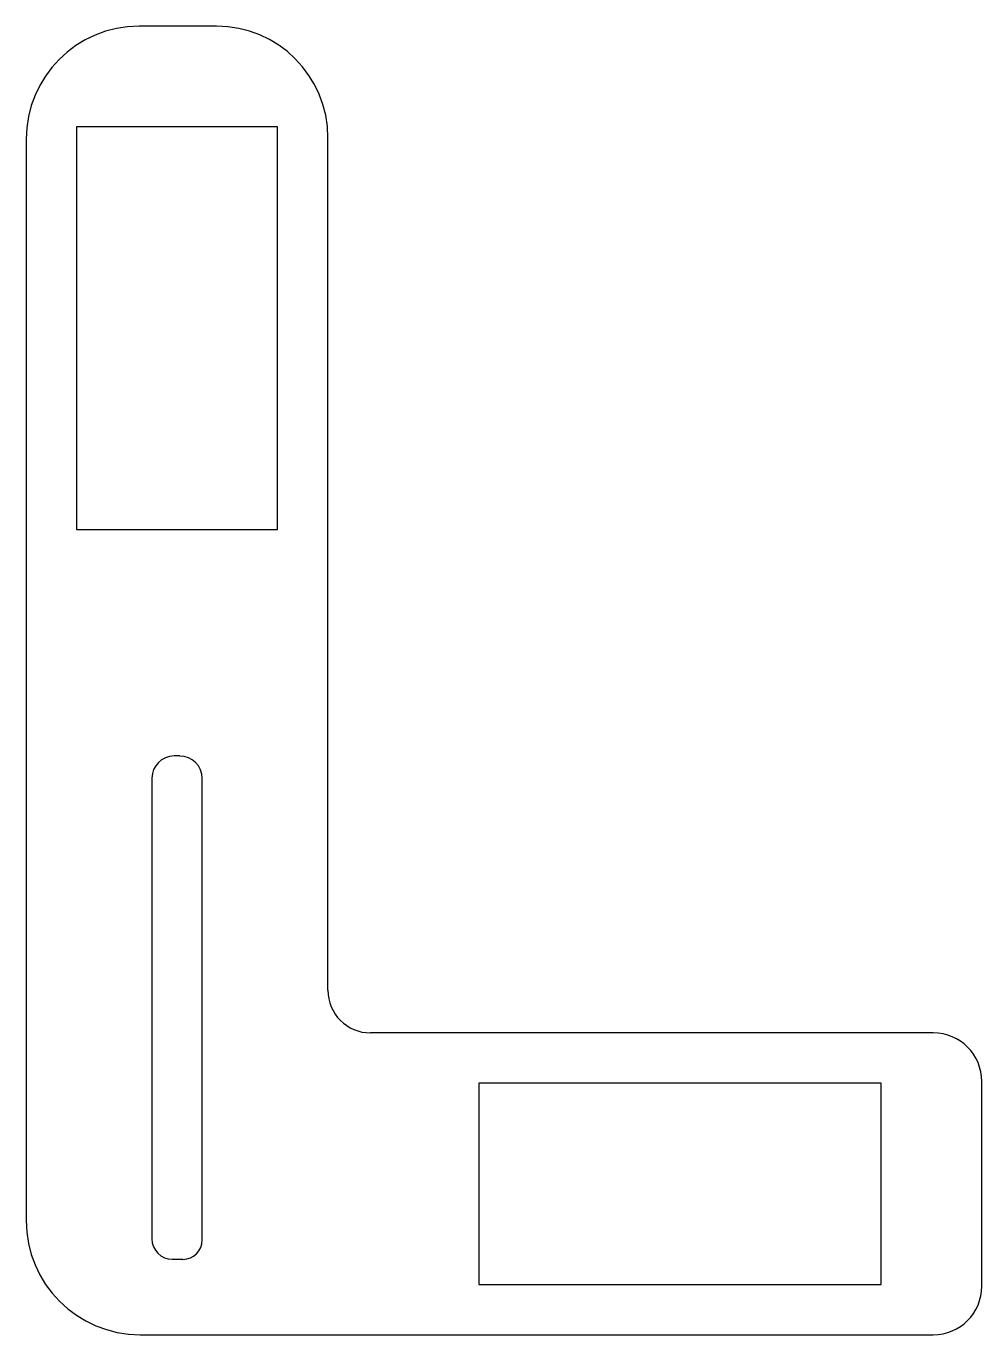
# Model space of a CAD drawing. Header units: millimetres. Extents: x -39 to 56, y -43 to 87.
import ezdxf

# ---------------------------------------------------------------- set-up
doc = ezdxf.new("R2010")
doc.units = ezdxf.units.MM
doc.layers.add('Pad', color=7, linetype='CONTINUOUS')

msp = doc.modelspace()

# ---------------------------------------------------------------- linework, layer by layer
at = {"layer": 'Pad'}
for p, q in [((-28.25, 86.63), (-28.25, 86.63, 2)), ((-20.57, 86.63), (-28.25, 86.63)), ((-20.57, 86.63, 2), (-28.25, 86.63, 2)), ((-28.25, 86.63), (-28.25, 86.63, 2)), ((-20.57, 86.63), (-28.25, 86.63)), ((-20.57, 86.63, 2), (-28.25, 86.63, 2)), ((-20.57, 86.63), (-20.57, 86.63, 2)), ((-20.57, 86.63), (-20.57, 86.63, 2)), ((-34.48, 76.63), (-34.48, 76.63, 2)), ((-14.48, 76.63), (-34.48, 76.63)), ((-14.48, 76.63, 2), (-34.48, 76.63, 2)), ((-34.48, 76.63), (-34.48, 76.63, 2)), ((-34.48, 76.63), (-34.48, 36.63)), ((-34.48, 76.63, 2), (-34.48, 36.63, 2)), ((-14.48, 76.63), (-34.48, 76.63)), ((-34.48, 76.63), (-34.48, 36.63)), ((-14.48, 76.63, 2), (-34.48, 76.63, 2)), ((-34.48, 76.63, 2), (-34.48, 36.63, 2)), ((-14.48, 76.63), (-14.48, 76.63, 2)), ((-14.48, 76.63), (-14.48, 76.63, 2)), ((-14.48, 36.63), (-14.48, 76.63)), ((-14.48, 36.63, 2), (-14.48, 76.63, 2)), ((-14.48, 36.63), (-14.48, 76.63)), ((-14.48, 36.63, 2), (-14.48, 76.63, 2)), ((-9.48, 75.54), (-9.48, 75.54, 2)), ((-9.48, -9.15), (-9.48, 75.54)), ((-9.48, -9.15, 2), (-9.48, 75.54, 2)), ((-9.48, 75.54), (-9.48, 75.54, 2)), ((-9.48, -9.15), (-9.48, 75.54)), ((-9.48, -9.15, 2), (-9.48, 75.54, 2)), ((-39.48, 75.39), (-39.48, 75.39, 2)), ((-39.48, 75.39), (-39.48, 75.39, 2)), ((-39.48, 75.39), (-39.48, -32.02)), ((-39.48, 75.39, 2), (-39.48, -32.02, 2)), ((-39.48, 75.39), (-39.48, -32.02)), ((-39.48, 75.39, 2), (-39.48, -32.02, 2)), ((-34.48, 36.63), (-34.48, 36.63, 2)), ((-34.48, 36.63), (-34.48, 36.63, 2)), ((-34.48, 36.63), (-14.48, 36.63)), ((-34.48, 36.63, 2), (-14.48, 36.63, 2)), ((-34.48, 36.63), (-14.48, 36.63)), ((-34.48, 36.63, 2), (-14.48, 36.63, 2)), ((-14.48, 36.63), (-14.48, 36.63, 2)), ((-14.48, 36.63), (-14.48, 36.63, 2)), ((-24.78, 14.13), (-24.78, 14.13, 2)), ((-24.22, 14.13), (-24.78, 14.13)), ((-24.22, 14.13, 2), (-24.78, 14.13, 2)), ((-24.78, 14.13), (-24.78, 14.13, 2)), ((-24.22, 14.13), (-24.78, 14.13)), ((-24.22, 14.13, 2), (-24.78, 14.13, 2)), ((-24.22, 14.13), (-24.22, 14.13, 2)), ((-24.22, 14.13), (-24.22, 14.13, 2)), ((-26.98, 11.93), (-26.98, 11.93, 2)), ((-26.98, 11.93), (-26.98, 11.93, 2)), ((-26.98, 11.93), (-26.98, -33.84)), ((-26.98, 11.93, 2), (-26.98, -33.84, 2)), ((-26.98, 11.93), (-26.98, -33.84)), ((-26.98, 11.93, 2), (-26.98, -33.84, 2)), ((-21.98, 11.88), (-21.98, 11.88, 2)), ((-21.98, -33.95), (-21.98, 11.88)), ((-21.98, -33.95, 2), (-21.98, 11.88, 2)), ((-21.98, 11.88), (-21.98, 11.88, 2)), ((-21.98, -33.95), (-21.98, 11.88)), ((-21.98, -33.95, 2), (-21.98, 11.88, 2)), ((-9.48, -9.15), (-9.48, -9.15, 2)), ((-9.48, -9.15), (-9.48, -9.15, 2)), ((-5.25, -13.37), (-5.25, -13.37, 2)), ((50.69, -13.37), (-5.25, -13.37)), ((50.69, -13.37, 2), (-5.25, -13.37, 2)), ((-5.25, -13.37), (-5.25, -13.37, 2)), ((50.69, -13.37), (-5.25, -13.37)), ((50.69, -13.37, 2), (-5.25, -13.37, 2)), ((50.69, -13.37), (50.69, -13.37, 2)), ((50.69, -13.37), (50.69, -13.37, 2)), ((5.52, -18.37), (5.52, -18.37, 2)), ((45.52, -18.37), (5.52, -18.37)), ((45.52, -18.37, 2), (5.52, -18.37, 2)), ((5.52, -18.37), (5.52, -18.37, 2)), ((5.52, -18.37), (5.52, -38.37)), ((5.52, -18.37, 2), (5.52, -38.37, 2)), ((45.52, -18.37), (5.52, -18.37)), ((5.52, -18.37), (5.52, -38.37)), ((45.52, -18.37, 2), (5.52, -18.37, 2)), ((5.52, -18.37, 2), (5.52, -38.37, 2)), ((45.52, -18.37), (45.52, -18.37, 2)), ((45.52, -18.37), (45.52, -18.37, 2)), ((45.52, -38.37), (45.52, -18.37)), ((45.52, -38.37, 2), (45.52, -18.37, 2)), ((45.52, -38.37), (45.52, -18.37)), ((45.52, -38.37, 2), (45.52, -18.37, 2)), ((55.52, -18.21), (55.52, -18.21, 2)), ((55.52, -38.54), (55.52, -18.21)), ((55.52, -38.54, 2), (55.52, -18.21, 2)), ((55.52, -18.21), (55.52, -18.21, 2)), ((55.52, -38.54), (55.52, -18.21)), ((55.52, -38.54, 2), (55.52, -18.21, 2)), ((-39.48, -32.02), (-39.48, -32.02, 2)), ((-39.48, -32.02), (-39.48, -32.02, 2)), ((-26.98, -33.84), (-26.98, -33.84, 2)), ((-26.98, -33.84), (-26.98, -33.84, 2)), ((-21.98, -33.95), (-21.98, -33.95, 2)), ((-21.98, -33.95), (-21.98, -33.95, 2)), ((-24.95, -35.87), (-24.95, -35.87, 2)), ((-24.95, -35.87), (-24.95, -35.87, 2)), ((-24.95, -35.87), (-23.91, -35.87)), ((-24.95, -35.87, 2), (-23.91, -35.87, 2)), ((-24.95, -35.87), (-23.91, -35.87)), ((-24.95, -35.87, 2), (-23.91, -35.87, 2)), ((-23.91, -35.87), (-23.91, -35.87, 2)), ((-23.91, -35.87), (-23.91, -35.87, 2)), ((5.52, -38.37), (5.52, -38.37, 2)), ((5.52, -38.37), (5.52, -38.37, 2)), ((5.52, -38.37), (45.52, -38.37)), ((5.52, -38.37, 2), (45.52, -38.37, 2)), ((5.52, -38.37), (45.52, -38.37)), ((5.52, -38.37, 2), (45.52, -38.37, 2)), ((45.52, -38.37), (45.52, -38.37, 2)), ((45.52, -38.37), (45.52, -38.37, 2)), ((55.52, -38.54), (55.52, -38.54, 2)), ((55.52, -38.54), (55.52, -38.54, 2)), ((-28.13, -43.37), (-28.13, -43.37, 2)), ((-28.13, -43.37), (-28.13, -43.37, 2)), ((-28.13, -43.37), (50.69, -43.37)), ((-28.13, -43.37, 2), (50.69, -43.37, 2)), ((-28.13, -43.37), (50.69, -43.37)), ((-28.13, -43.37, 2), (50.69, -43.37, 2)), ((50.69, -43.37), (50.69, -43.37, 2)), ((50.69, -43.37), (50.69, -43.37, 2))]:
    msp.add_line(p, q, dxfattribs=at)
for centre, radius, start, end in [((-28.25, 75.39), 11.23, 90, 180), ((-28.25, 75.39, 2), 11.23, 90, 180), ((-28.25, 75.39), 11.23, 90, 180), ((-28.25, 75.39, 2), 11.23, 90, 180), ((-20.57, 75.54), 11.09, 0, 90), ((-20.57, 75.54, 2), 11.09, 0, 90), ((-20.57, 75.54), 11.09, 0, 90), ((-20.57, 75.54, 2), 11.09, 0, 90), ((-24.78, 11.93), 2.2, 90, 180), ((-24.78, 11.93, 2), 2.2, 90, 180), ((-24.78, 11.93), 2.2, 90, 180), ((-24.78, 11.93, 2), 2.2, 90, 180), ((-24.22, 11.88), 2.24, 0, 90), ((-24.22, 11.88, 2), 2.24, 0, 90), ((-24.22, 11.88), 2.24, 0, 90), ((-24.22, 11.88, 2), 2.24, 0, 90), ((-5.25, -9.15), 4.23, -180, -90), ((-5.25, -9.15, 2), 4.23, -180, -90), ((-5.25, -9.15), 4.23, -180, -90), ((-5.25, -9.15, 2), 4.23, -180, -90), ((50.69, -18.21), 4.83, 0, 90), ((50.69, -18.21, 2), 4.83, 0, 90), ((50.69, -18.21), 4.83, 0, 90), ((50.69, -18.21, 2), 4.83, 0, 90), ((-28.13, -32.02), 11.35, 180, -90), ((-28.13, -32.02, 2), 11.35, 180, -90), ((-28.13, -32.02), 11.35, 180, -90), ((-28.13, -32.02, 2), 11.35, 180, -90), ((-24.95, -33.84), 2.03, 180, -90), ((-24.95, -33.84, 2), 2.03, 180, -90), ((-24.95, -33.84), 2.03, 180, -90), ((-24.95, -33.84, 2), 2.03, 180, -90), ((-23.91, -33.95), 1.93, -90, 0), ((-23.91, -33.95, 2), 1.93, -90, 0), ((-23.91, -33.95), 1.93, -90, 0), ((-23.91, -33.95, 2), 1.93, -90, 0), ((50.69, -38.54), 4.83, -90, 0), ((50.69, -38.54, 2), 4.83, -90, 0), ((50.69, -38.54), 4.83, -90, 0), ((50.69, -38.54, 2), 4.83, -90, 0)]:
    msp.add_arc(centre, radius, start, end, dxfattribs=at)

doc.saveas('drawing.dxf')
